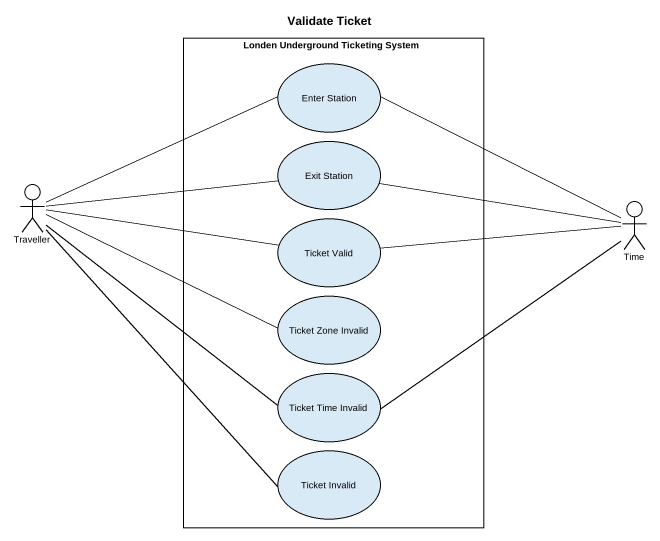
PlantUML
@startuml
title Validate Ticket
rectangle "Londen Underground Ticketing System" as Londen_Underground {
  usecase "Enter Station" as Enter_Station
  usecase "Exit Station" as Exit_Station
  usecase "Ticket Valid" as Ticket_Valid
  usecase "Ticket Zone Invalid" as Ticket_Zone_Invalid
  usecase "Ticket Time Invalid" as Ticket_Time_Invalid
  usecase "Ticket Invalid" as Ticket_Invalid
}
actor Traveller
actor Time
Enter_Station -right- Time
Exit_Station -right- Time
Traveller -right- Enter_Station
Traveller -right- Exit_Station
Traveller -right- Ticket_Valid
Traveller -right- Ticket_Zone_Invalid
Traveller -- Ticket_Time_Invalid
Traveller -- Ticket_Invalid
Ticket_Valid -right- Time
Ticket_Time_Invalid -right- Time
@enduml
